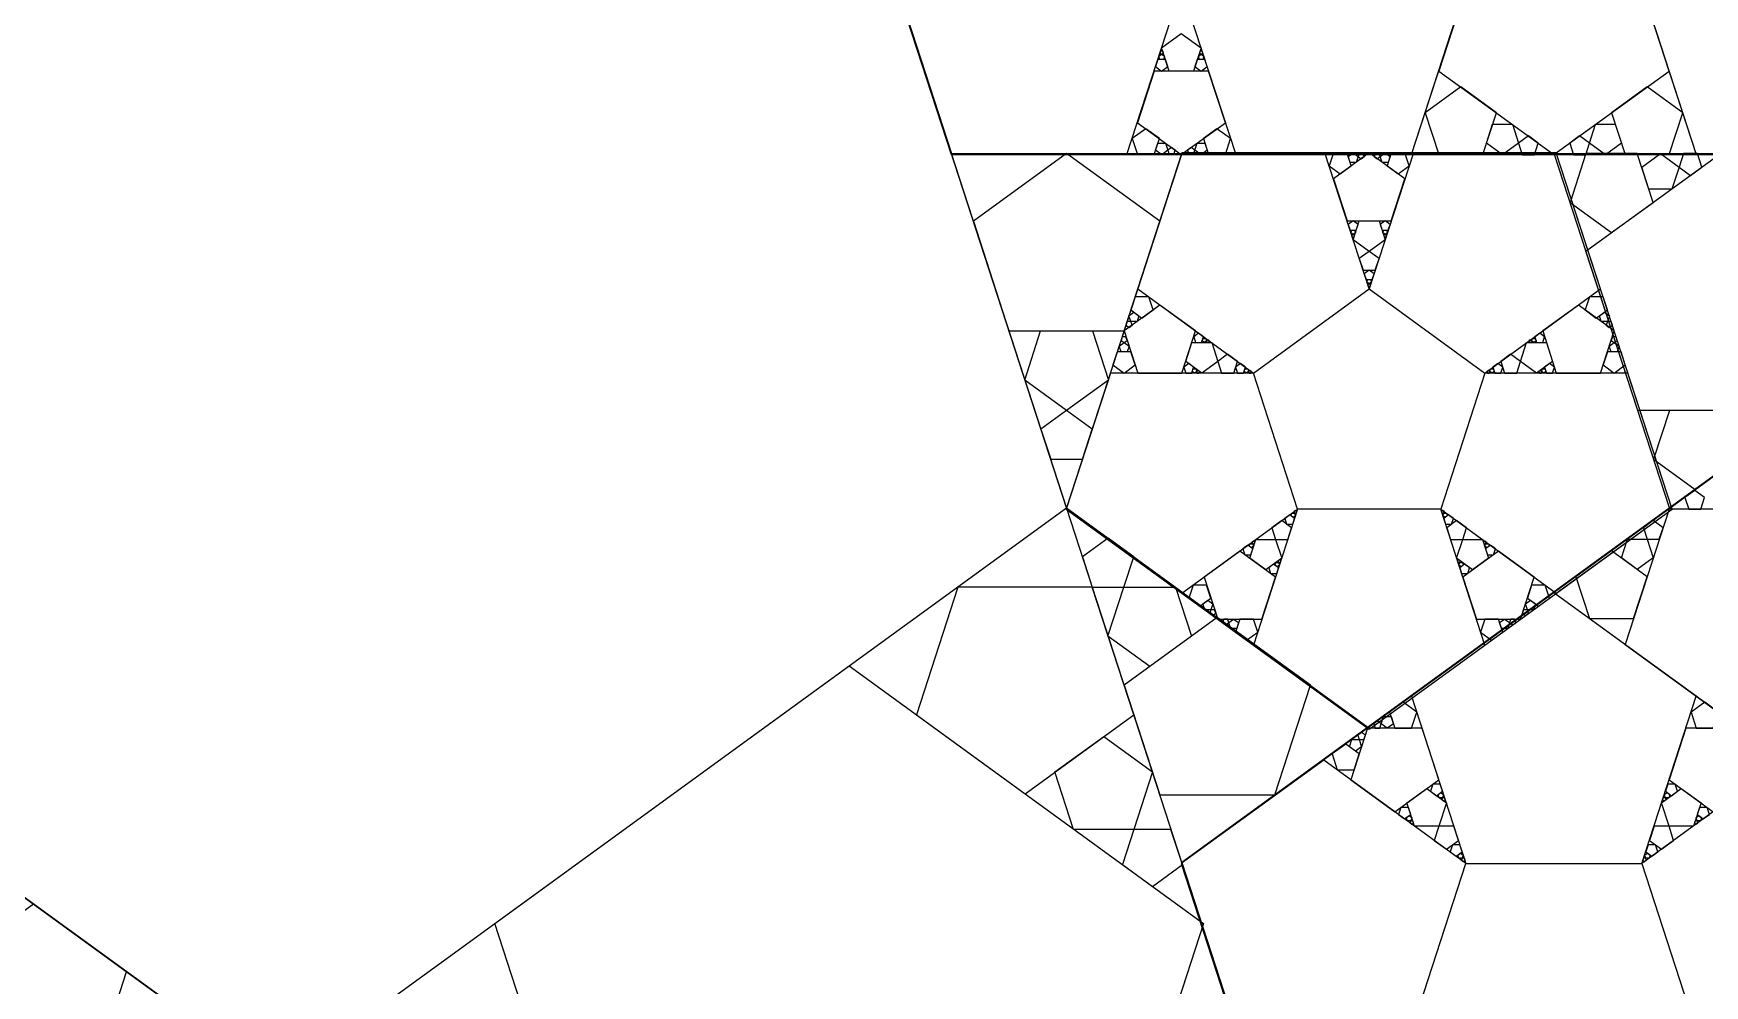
# Model space of a CAD drawing. Header units: inches. Extents: x -578 to 126, y -85 to 118.
# Drawn here: x -327.31 to -303.54, y 41.23 to 54.77 of the extents above; entities that cross this region are included whole.
import ezdxf

# ---------------------------------------------------------------- set-up
doc = ezdxf.new("R2010")
doc.units = ezdxf.units.IN
doc.header["$MEASUREMENT"] = 0
doc.layers.add('drawing', color=7, linetype='Continuous')

msp = doc.modelspace()

# ---------------------------------------------------------------- linework, layer by layer
for points in [[(-307.29, 48.006), (-309.325, 48.006), (-309.953, 49.941), (-308.308, 51.137), (-306.662, 49.941)], [(-303.654, 40.585), (-305.679, 39.115), (-307.703, 40.585), (-306.93, 42.965), (-304.427, 42.965)]]:
    msp.add_lwpolyline(points, close=True)
at = {"layer": 'drawing'}
for points in [[(-260.771, 26.668), (-246.895, 69.373), (-283.222, 95.766), (-319.55, 69.373), (-305.674, 26.668)], [(-260.771, 26.668), (-246.895, 69.373), (-283.222, 95.766), (-319.55, 69.373), (-305.674, 26.668)], [(-305.679, 79.44), (-319.554, 69.358), (-314.254, 53.047), (-297.103, 53.047), (-291.803, 69.358)], [(-291.798, 69.373), (-305.674, 79.454), (-319.55, 69.373), (-314.25, 53.061), (-297.098, 53.061)], [(-310.979, 63.128), (-316.279, 59.277), (-314.254, 53.047), (-307.703, 53.047), (-305.679, 59.277)], [(-310.979, 63.128), (-316.279, 59.277), (-314.254, 53.047), (-307.703, 53.047), (-305.678, 59.277)], [(-305.679, 59.277), (-303.654, 53.047), (-297.103, 53.047), (-295.078, 59.277), (-300.378, 63.128)], [(-305.679, 59.277), (-303.654, 53.047), (-297.103, 53.047), (-295.078, 59.277), (-300.378, 63.128)], [(-316.9, 61.217), (-330.775, 61.217), (-335.063, 48.021), (-323.837, 39.865), (-312.612, 48.021)], [(-313.003, 56.897), (-315.027, 55.426), (-314.254, 53.047), (-311.752, 53.047), (-310.979, 55.426)], [(-310.979, 55.426), (-310.205, 53.047), (-307.703, 53.047), (-306.93, 55.426), (-308.954, 56.897)], [(-302.403, 56.897), (-304.427, 55.426), (-303.654, 53.047), (-301.152, 53.047), (-300.378, 55.426)], [(-307.316, 54.236), (-305.679, 53.047), (-304.041, 54.236), (-304.666, 56.162), (-306.691, 56.162)], [(-307.316, 54.236), (-305.679, 53.047), (-304.041, 54.236), (-304.666, 56.162), (-306.691, 56.162)], [(-311.26, 54.567), (-310.979, 54.771), (-310.698, 54.567), (-310.805, 54.236), (-311.152, 54.236)], [(-311.297, 54.446), (-311.259, 54.474), (-311.22, 54.446), (-311.235, 54.4), (-311.283, 54.4)], [(-311.282, 54.491), (-311.259, 54.474), (-311.235, 54.491), (-311.244, 54.519), (-311.273, 54.519)], [(-310.737, 54.446), (-310.698, 54.474), (-310.66, 54.446), (-310.675, 54.4), (-310.722, 54.4)], [(-310.722, 54.491), (-310.698, 54.474), (-310.675, 54.491), (-310.684, 54.519), (-310.713, 54.519)], [(-311.604, 53.501), (-310.979, 53.047), (-310.353, 53.501), (-310.592, 54.236), (-311.365, 54.236)], [(-311.604, 53.501), (-310.979, 53.047), (-310.353, 53.501), (-310.592, 54.236), (-311.365, 54.236)], [(-311.345, 54.299), (-311.259, 54.236), (-311.173, 54.299), (-311.205, 54.4), (-311.312, 54.4)], [(-310.785, 54.299), (-310.698, 54.236), (-310.612, 54.299), (-310.645, 54.4), (-310.752, 54.4)], [(-307.004, 54.009), (-307.51, 53.641), (-307.316, 53.047), (-306.691, 53.047), (-306.497, 53.641)], [(-304.041, 53.047), (-303.847, 53.641), (-304.353, 54.009), (-304.86, 53.641), (-304.666, 53.047)], [(-311.485, 53.414), (-311.678, 53.274), (-311.604, 53.047), (-311.365, 53.047), (-311.291, 53.274)], [(-310.353, 53.047), (-310.279, 53.274), (-310.472, 53.414), (-310.666, 53.274), (-310.592, 53.047)], [(-306.27, 53.478), (-306.183, 53.21), (-306.41, 53.045), (-306.637, 53.21), (-306.551, 53.478)], [(-306.043, 53.312), (-306.183, 53.21), (-306.13, 53.046), (-305.957, 53.046), (-305.904, 53.21)], [(-305.227, 53.046), (-305.174, 53.21), (-305.314, 53.312), (-305.453, 53.21), (-305.4, 53.046)], [(-304.947, 53.045), (-305.174, 53.21), (-305.087, 53.478), (-304.806, 53.478), (-304.72, 53.21)], [(-305.674, 26.668), (-342.001, 53.061), (-378.328, 26.668), (-364.452, -16.037), (-319.55, -16.037)], [(-305.674, 26.668), (-342.001, 53.061), (-378.328, 26.668), (-364.452, -16.037), (-319.549, -16.037)], [(-311.287, 52.099), (-312.612, 53.061), (-313.937, 52.099), (-313.431, 50.541), (-311.793, 50.541)], [(-303.999, 48.006), (-305.645, 53.071), (-310.97, 53.071), (-312.616, 48.006), (-308.308, 44.875)], [(-310.974, 53.061), (-312.612, 48.021), (-308.324, 44.905), (-304.036, 48.021), (-305.674, 53.061)], [(-310.974, 53.061), (-312.612, 48.021), (-308.324, 44.905), (-304.036, 48.021), (-305.674, 53.061)], [(-308.308, 51.137), (-308.936, 53.071), (-310.97, 53.071), (-311.599, 51.137), (-309.953, 49.941)], [(-311.204, 53.211), (-311.171, 53.109), (-311.258, 53.046), (-311.345, 53.109), (-311.312, 53.211)], [(-311.118, 53.148), (-311.171, 53.109), (-311.151, 53.047), (-311.085, 53.047), (-311.065, 53.109)], [(-297.103, 53.047), (-310.979, 42.965), (-305.679, 26.653), (-288.527, 26.653), (-283.227, 42.965)], [(-297.098, 53.061), (-310.974, 42.98), (-305.674, 26.668), (-288.523, 26.668), (-283.222, 42.98)], [(-310.806, 53.047), (-310.786, 53.109), (-310.839, 53.148), (-310.892, 53.109), (-310.872, 53.047)], [(-310.699, 53.046), (-310.786, 53.109), (-310.753, 53.211), (-310.645, 53.211), (-310.612, 53.109)], [(-308.816, 53.071), (-308.876, 52.887), (-308.719, 52.772), (-308.562, 52.887), (-308.622, 53.071)], [(-307.799, 52.702), (-308.308, 53.071), (-308.816, 52.702), (-308.622, 52.104), (-307.993, 52.104)], [(-307.799, 52.702), (-308.308, 53.071), (-308.816, 52.702), (-308.622, 52.104), (-307.993, 52.104)], [(-308.535, 53.072), (-308.464, 53.02), (-308.491, 52.937), (-308.578, 52.937), (-308.605, 53.02)], [(-308.448, 53.071), (-308.464, 53.02), (-308.421, 52.989), (-308.378, 53.02), (-308.394, 53.071)], [(-306.662, 49.941), (-305.016, 51.137), (-305.645, 53.071), (-307.679, 53.071), (-308.308, 51.137)], [(-308.194, 52.989), (-308.151, 53.02), (-308.167, 53.071), (-308.221, 53.071), (-308.237, 53.02)], [(-308.124, 52.937), (-308.151, 53.02), (-308.08, 53.072), (-308.01, 53.02), (-308.037, 52.937)], [(-307.896, 52.772), (-307.739, 52.887), (-307.799, 53.071), (-307.993, 53.071), (-308.053, 52.887)], [(-305.223, 53.061), (-305.448, 52.367), (-304.858, 51.938), (-304.267, 52.367), (-304.493, 53.061)], [(-303.297, 53.072), (-301.371, 51.673), (-302.107, 49.409), (-304.487, 49.409), (-305.223, 51.673)], [(-304.165, 53.063), (-303.9, 52.87), (-304.002, 52.558), (-304.329, 52.558), (-304.431, 52.87)], [(-303.838, 53.061), (-303.9, 52.87), (-303.738, 52.752), (-303.575, 52.87), (-303.637, 53.061)], [(-308.465, 52.053), (-308.535, 52.104), (-308.605, 52.053), (-308.579, 51.971), (-308.492, 51.971)], [(-308.079, 51.835), (-308.308, 51.669), (-308.536, 51.835), (-308.449, 52.104), (-308.166, 52.104)], [(-308.01, 52.053), (-308.08, 52.104), (-308.15, 52.053), (-308.123, 51.971), (-308.036, 51.971)], [(-308.504, 51.934), (-308.535, 51.911), (-308.567, 51.934), (-308.555, 51.971), (-308.516, 51.971)], [(-308.516, 51.897), (-308.535, 51.911), (-308.555, 51.897), (-308.547, 51.874), (-308.523, 51.874)], [(-308.048, 51.934), (-308.08, 51.911), (-308.111, 51.934), (-308.099, 51.971), (-308.06, 51.971)], [(-308.06, 51.897), (-308.08, 51.911), (-308.099, 51.897), (-308.092, 51.874), (-308.068, 51.874)], [(-308.167, 51.568), (-308.308, 51.669), (-308.448, 51.568), (-308.394, 51.403), (-308.221, 51.403)], [(-308.237, 51.352), (-308.308, 51.403), (-308.378, 51.352), (-308.351, 51.27), (-308.264, 51.27)], [(-308.276, 51.233), (-308.308, 51.21), (-308.339, 51.233), (-308.327, 51.27), (-308.288, 51.27)], [(-308.288, 51.196), (-308.308, 51.21), (-308.327, 51.196), (-308.319, 51.173), (-308.296, 51.173)], [(-311.285, 50.908), (-311.793, 50.539), (-311.599, 49.941), (-310.97, 49.941), (-310.776, 50.539)], [(-311.285, 50.908), (-311.793, 50.539), (-311.599, 49.941), (-310.97, 49.941), (-310.776, 50.539)], [(-311.382, 50.838), (-311.442, 51.022), (-311.636, 51.022), (-311.696, 50.838), (-311.539, 50.723)], [(-305.016, 49.941), (-304.822, 50.539), (-305.33, 50.908), (-305.839, 50.539), (-305.645, 49.941)], [(-304.979, 51.022), (-305.173, 51.022), (-305.233, 50.838), (-305.076, 50.723), (-304.919, 50.838)], [(-311.68, 50.621), (-311.697, 50.672), (-311.75, 50.672), (-311.767, 50.621), (-311.723, 50.59)], [(-311.609, 50.672), (-311.697, 50.672), (-311.724, 50.755), (-311.653, 50.806), (-311.582, 50.755)], [(-304.891, 50.755), (-304.918, 50.672), (-305.006, 50.672), (-305.033, 50.755), (-304.962, 50.806)], [(-304.865, 50.672), (-304.918, 50.672), (-304.935, 50.621), (-304.892, 50.59), (-304.848, 50.621)], [(-312.017, 49.841), (-312.612, 49.409), (-313.207, 49.841), (-312.98, 50.541), (-312.244, 50.541)], [(-311.837, 50.405), (-311.793, 50.374), (-311.75, 50.405), (-311.767, 50.456), (-311.82, 50.456)], [(-310.733, 50.507), (-310.803, 50.456), (-310.776, 50.374), (-310.69, 50.374), (-310.663, 50.456)], [(-310.631, 50.434), (-310.619, 50.397), (-310.651, 50.374), (-310.682, 50.397), (-310.67, 50.434)], [(-310.6, 50.411), (-310.619, 50.397), (-310.612, 50.374), (-310.588, 50.374), (-310.581, 50.397)], [(-306.003, 50.374), (-305.996, 50.397), (-306.015, 50.411), (-306.034, 50.397), (-306.027, 50.374)], [(-305.964, 50.374), (-305.996, 50.397), (-305.984, 50.434), (-305.945, 50.434), (-305.933, 50.397)], [(-305.839, 50.374), (-305.812, 50.456), (-305.882, 50.507), (-305.952, 50.456), (-305.925, 50.374)], [(-304.865, 50.405), (-304.822, 50.374), (-304.778, 50.405), (-304.795, 50.456), (-304.848, 50.456)], [(-311.951, 50.055), (-311.793, 49.941), (-311.636, 50.055), (-311.696, 50.24), (-311.891, 50.24)], [(-311.864, 50.323), (-311.793, 50.374), (-311.723, 50.323), (-311.75, 50.24), (-311.837, 50.24)], [(-310.547, 50.374), (-310.46, 50.105), (-310.689, 49.94), (-310.917, 50.105), (-310.83, 50.374)], [(-310.32, 50.207), (-310.46, 50.105), (-310.407, 49.941), (-310.233, 49.941), (-310.18, 50.105)], [(-306.208, 49.941), (-306.155, 50.105), (-306.295, 50.207), (-306.435, 50.105), (-306.382, 49.941)], [(-305.926, 49.94), (-306.155, 50.105), (-306.068, 50.374), (-305.785, 50.374), (-305.698, 50.105)], [(-304.979, 50.055), (-304.822, 49.941), (-304.664, 50.055), (-304.725, 50.24), (-304.919, 50.24)], [(-304.892, 50.323), (-304.822, 50.374), (-304.751, 50.323), (-304.778, 50.24), (-304.865, 50.24)], [(-309.953, 49.941), (-311.988, 49.941), (-312.616, 48.006), (-310.97, 46.81), (-309.325, 48.006)], [(-310.874, 50.074), (-310.944, 50.023), (-310.917, 49.941), (-310.83, 49.941), (-310.804, 50.023)], [(-310.772, 50), (-310.76, 49.963), (-310.792, 49.941), (-310.823, 49.963), (-310.811, 50)], [(-310.741, 49.977), (-310.76, 49.963), (-310.753, 49.941), (-310.729, 49.941), (-310.722, 49.963)], [(-310.137, 50.074), (-310.207, 50.023), (-310.18, 49.941), (-310.093, 49.941), (-310.067, 50.023)], [(-310.035, 50), (-310.023, 49.963), (-310.055, 49.941), (-310.086, 49.963), (-310.074, 50)], [(-310.004, 49.977), (-310.023, 49.963), (-310.016, 49.941), (-309.992, 49.941), (-309.985, 49.963)], [(-307.29, 48.006), (-305.645, 46.81), (-303.999, 48.006), (-304.627, 49.941), (-306.662, 49.941)], [(-306.599, 49.941), (-306.592, 49.963), (-306.611, 49.977), (-306.631, 49.963), (-306.623, 49.941)], [(-306.56, 49.941), (-306.592, 49.963), (-306.58, 50), (-306.541, 50), (-306.529, 49.963)], [(-306.435, 49.941), (-306.408, 50.023), (-306.478, 50.074), (-306.548, 50.023), (-306.522, 49.941)], [(-305.862, 49.941), (-305.855, 49.963), (-305.874, 49.977), (-305.894, 49.963), (-305.886, 49.941)], [(-305.823, 49.941), (-305.855, 49.963), (-305.843, 50), (-305.804, 50), (-305.792, 49.963)], [(-305.698, 49.941), (-305.671, 50.023), (-305.741, 50.074), (-305.811, 50.023), (-305.785, 49.941)], [(-312.247, 49.144), (-312.612, 49.409), (-312.977, 49.144), (-312.837, 48.715), (-312.386, 48.715)], [(-304.036, 49.409), (-304.262, 48.715), (-303.671, 48.286), (-303.081, 48.715), (-303.306, 49.409)], [(-303.59, 48.006), (-303.536, 48.17), (-303.676, 48.271), (-303.815, 48.17), (-303.762, 48.006)], [(-309.325, 48.006), (-309.953, 46.071), (-308.308, 44.875), (-306.662, 46.071), (-307.29, 48.006)], [(-309.691, 47.74), (-309.638, 47.575), (-309.465, 47.575), (-309.411, 47.74), (-309.551, 47.841)], [(-309.508, 47.873), (-309.481, 47.79), (-309.395, 47.79), (-309.368, 47.873), (-309.438, 47.924)], [(-309.407, 47.947), (-309.368, 47.947), (-309.356, 47.91), (-309.387, 47.887), (-309.419, 47.91)], [(-309.375, 47.969), (-309.368, 47.947), (-309.344, 47.947), (-309.337, 47.969), (-309.356, 47.983)], [(-307.271, 47.947), (-307.247, 47.947), (-307.24, 47.969), (-307.259, 47.983), (-307.278, 47.969)], [(-307.259, 47.91), (-307.247, 47.947), (-307.208, 47.947), (-307.196, 47.91), (-307.228, 47.887)], [(-307.22, 47.79), (-307.134, 47.79), (-307.107, 47.873), (-307.177, 47.924), (-307.247, 47.873)], [(-307.15, 47.575), (-306.977, 47.575), (-306.924, 47.74), (-307.064, 47.841), (-307.204, 47.74)], [(-302.016, 48.006), (-304.041, 48.006), (-304.666, 46.081), (-303.028, 44.891), (-301.391, 46.081)], [(-304.406, 47.741), (-304.352, 47.577), (-304.18, 47.577), (-304.127, 47.741), (-304.266, 47.842)], [(-312.247, 46.897), (-311.796, 46.897), (-311.656, 47.326), (-312.021, 47.592), (-312.386, 47.326)], [(-309.92, 47.575), (-309.638, 47.575), (-309.551, 47.306), (-309.779, 47.14), (-310.007, 47.306)], [(-309.971, 47.536), (-309.964, 47.513), (-309.94, 47.513), (-309.933, 47.536), (-309.952, 47.55)], [(-307.064, 47.306), (-306.977, 47.575), (-306.695, 47.575), (-306.608, 47.306), (-306.836, 47.14)], [(-306.675, 47.513), (-306.651, 47.513), (-306.644, 47.536), (-306.663, 47.55), (-306.682, 47.536)], [(-304.633, 47.577), (-304.352, 47.577), (-304.266, 47.31), (-304.493, 47.145), (-304.72, 47.31)], [(-310.656, 47.039), (-310.462, 46.441), (-309.833, 46.441), (-309.639, 47.039), (-310.148, 47.408)], [(-310.656, 47.039), (-310.462, 46.441), (-309.833, 46.441), (-309.639, 47.039), (-310.148, 47.408)], [(-310.104, 47.44), (-310.078, 47.357), (-309.991, 47.357), (-309.964, 47.44), (-310.034, 47.49)], [(-310.003, 47.513), (-309.964, 47.513), (-309.952, 47.476), (-309.983, 47.454), (-310.015, 47.476)], [(-306.782, 46.441), (-306.153, 46.441), (-305.959, 47.039), (-306.467, 47.408), (-306.976, 47.039)], [(-306.782, 46.441), (-306.153, 46.441), (-305.959, 47.039), (-306.467, 47.408), (-306.976, 47.039)], [(-306.663, 47.476), (-306.651, 47.513), (-306.612, 47.513), (-306.6, 47.476), (-306.632, 47.454)], [(-306.624, 47.357), (-306.537, 47.357), (-306.511, 47.44), (-306.581, 47.49), (-306.651, 47.44)], [(-305.366, 47.043), (-305.172, 46.448), (-304.547, 46.448), (-304.354, 47.043), (-304.86, 47.411)], [(-309.736, 47.172), (-309.709, 47.09), (-309.622, 47.09), (-309.596, 47.172), (-309.666, 47.223)], [(-309.634, 47.246), (-309.596, 47.246), (-309.584, 47.209), (-309.615, 47.186), (-309.646, 47.209)], [(-309.603, 47.268), (-309.596, 47.246), (-309.572, 47.246), (-309.564, 47.268), (-309.584, 47.282)], [(-307.043, 47.246), (-307.019, 47.246), (-307.012, 47.268), (-307.031, 47.282), (-307.051, 47.268)], [(-307.031, 47.209), (-307.019, 47.246), (-306.981, 47.246), (-306.969, 47.209), (-307, 47.186)], [(-306.993, 47.09), (-306.906, 47.09), (-306.879, 47.172), (-306.949, 47.223), (-307.019, 47.172)], [(-312.247, 46.897), (-314.158, 46.897), (-314.748, 45.08), (-313.202, 43.957), (-311.656, 45.08)], [(-312.023, 46.198), (-311.796, 46.897), (-311.06, 46.897), (-310.833, 46.198), (-311.428, 45.765)], [(-310.619, 46.924), (-310.813, 46.924), (-310.873, 46.74), (-310.716, 46.625), (-310.559, 46.74)], [(-305.742, 46.74), (-305.802, 46.924), (-305.996, 46.924), (-306.056, 46.74), (-305.899, 46.625)], [(-300.378, 42.965), (-305.679, 46.816), (-310.979, 42.965), (-308.954, 36.735), (-302.403, 36.735)], [(-300.378, 42.965), (-305.679, 46.816), (-310.979, 42.965), (-308.954, 36.735), (-302.403, 36.735)], [(-310.532, 46.657), (-310.559, 46.574), (-310.646, 46.574), (-310.673, 46.657), (-310.602, 46.708)], [(-304.427, 42.965), (-303.654, 45.345), (-305.679, 46.816), (-307.703, 45.345), (-306.93, 42.965)], [(-305.969, 46.574), (-306.056, 46.574), (-306.083, 46.657), (-306.013, 46.708), (-305.942, 46.657)], [(-311.287, 43.943), (-309.649, 43.943), (-309.143, 45.5), (-310.468, 46.463), (-311.793, 45.5)], [(-310.505, 46.574), (-310.559, 46.574), (-310.575, 46.523), (-310.532, 46.492), (-310.489, 46.523)], [(-310.349, 46.358), (-310.305, 46.39), (-310.322, 46.441), (-310.375, 46.441), (-310.392, 46.39)], [(-310.278, 46.307), (-310.305, 46.39), (-310.235, 46.441), (-310.164, 46.39), (-310.191, 46.307)], [(-310.05, 46.142), (-309.893, 46.256), (-309.953, 46.441), (-310.148, 46.441), (-310.208, 46.256)], [(-306.662, 46.441), (-306.722, 46.256), (-306.565, 46.142), (-306.407, 46.256), (-306.467, 46.441)], [(-306.38, 46.441), (-306.31, 46.39), (-306.337, 46.307), (-306.424, 46.307), (-306.451, 46.39)], [(-306.293, 46.441), (-306.31, 46.39), (-306.266, 46.358), (-306.223, 46.39), (-306.24, 46.441)], [(-306.04, 46.523), (-306.056, 46.574), (-306.11, 46.574), (-306.126, 46.523), (-306.083, 46.492)], [(-310.663, 42.111), (-312.588, 36.185), (-318.82, 36.185), (-320.745, 42.111), (-315.704, 45.774)], [(-307.703, 44.891), (-307.629, 45.118), (-307.822, 45.258), (-308.016, 45.118), (-307.942, 44.891)], [(-303.535, 45.258), (-303.728, 45.118), (-303.654, 44.891), (-303.415, 44.891), (-303.341, 45.118)], [(-308.156, 44.891), (-308.136, 44.953), (-308.189, 44.992), (-308.242, 44.953), (-308.222, 44.891)], [(-308.049, 44.89), (-308.136, 44.953), (-308.103, 45.055), (-307.995, 45.055), (-307.962, 44.953)], [(-311.388, 44.266), (-311.653, 43.45), (-312.511, 43.45), (-312.776, 44.266), (-312.082, 44.77)], [(-308.555, 44.727), (-308.448, 44.727), (-308.414, 44.625), (-308.501, 44.562), (-308.588, 44.625)], [(-307.555, 44.891), (-308.329, 44.891), (-308.568, 44.155), (-307.942, 43.701), (-307.316, 44.155)], [(-307.555, 44.891), (-308.329, 44.891), (-308.568, 44.155), (-307.942, 43.701), (-307.316, 44.155)], [(-308.468, 44.789), (-308.448, 44.727), (-308.382, 44.727), (-308.361, 44.789), (-308.415, 44.828)], [(-302.79, 44.155), (-303.028, 44.891), (-303.802, 44.891), (-304.041, 44.155), (-303.415, 43.701)], [(-308.835, 44.523), (-308.761, 44.296), (-308.522, 44.296), (-308.448, 44.523), (-308.641, 44.663)], [(-306.93, 42.965), (-308.954, 44.436), (-310.979, 42.965), (-310.205, 40.585), (-307.703, 40.585)], [(-303.654, 40.585), (-301.152, 40.585), (-300.378, 42.965), (-302.403, 44.436), (-304.427, 42.965)], [(-307.208, 43.826), (-307.315, 43.496), (-307.662, 43.496), (-307.77, 43.826), (-307.489, 44.03)], [(-307.296, 44.093), (-307.402, 44.093), (-307.435, 43.991), (-307.349, 43.929), (-307.263, 43.991)], [(-303.695, 43.496), (-304.042, 43.496), (-304.149, 43.826), (-303.868, 44.03), (-303.587, 43.826)], [(-303.922, 43.991), (-303.955, 44.093), (-304.061, 44.093), (-304.094, 43.991), (-304.008, 43.929)], [(-307.749, 43.763), (-307.856, 43.763), (-307.889, 43.662), (-307.803, 43.599), (-307.716, 43.662)], [(-307.248, 43.946), (-307.263, 43.9), (-307.311, 43.9), (-307.326, 43.946), (-307.287, 43.974)], [(-307.234, 43.9), (-307.263, 43.9), (-307.272, 43.873), (-307.248, 43.855), (-307.224, 43.873)], [(-304.085, 43.873), (-304.094, 43.9), (-304.123, 43.9), (-304.133, 43.873), (-304.109, 43.855)], [(-304.046, 43.9), (-304.094, 43.9), (-304.109, 43.946), (-304.07, 43.974), (-304.032, 43.946)], [(-303.468, 43.662), (-303.501, 43.763), (-303.608, 43.763), (-303.641, 43.662), (-303.555, 43.599)], [(-307.701, 43.617), (-307.716, 43.571), (-307.764, 43.571), (-307.779, 43.617), (-307.74, 43.645)], [(-307.687, 43.571), (-307.716, 43.571), (-307.725, 43.543), (-307.702, 43.526), (-307.678, 43.543)], [(-303.632, 43.543), (-303.641, 43.571), (-303.67, 43.571), (-303.679, 43.543), (-303.656, 43.526)], [(-303.593, 43.571), (-303.641, 43.571), (-303.656, 43.617), (-303.617, 43.645), (-303.578, 43.617)], [(-311.126, 43.45), (-311.653, 43.45), (-311.816, 42.949), (-311.39, 42.639), (-310.964, 42.949)], [(-307.102, 43.496), (-307.315, 43.496), (-307.381, 43.293), (-307.209, 43.168), (-307.036, 43.293)], [(-303.976, 43.293), (-304.042, 43.496), (-304.255, 43.496), (-304.321, 43.293), (-304.149, 43.168)], [(-307.016, 43.23), (-307.122, 43.23), (-307.155, 43.129), (-307.069, 43.067), (-306.983, 43.129)], [(-306.968, 43.084), (-306.983, 43.038), (-307.031, 43.038), (-307.045, 43.084), (-307.007, 43.112)], [(-306.953, 43.038), (-306.983, 43.038), (-306.992, 43.01), (-306.968, 42.993), (-306.944, 43.01)], [(-304.365, 43.01), (-304.374, 43.038), (-304.404, 43.038), (-304.413, 43.01), (-304.389, 42.993)], [(-304.326, 43.038), (-304.374, 43.038), (-304.389, 43.084), (-304.35, 43.112), (-304.312, 43.084)], [(-304.202, 43.129), (-304.235, 43.23), (-304.341, 43.23), (-304.374, 43.129), (-304.288, 43.067)], [(-327.306, 42.385), (-328.631, 41.422), (-328.125, 39.865), (-326.487, 39.865), (-325.981, 41.422)]]:
    msp.add_lwpolyline(points, close=True, dxfattribs=at)

doc.saveas('drawing.dxf')
